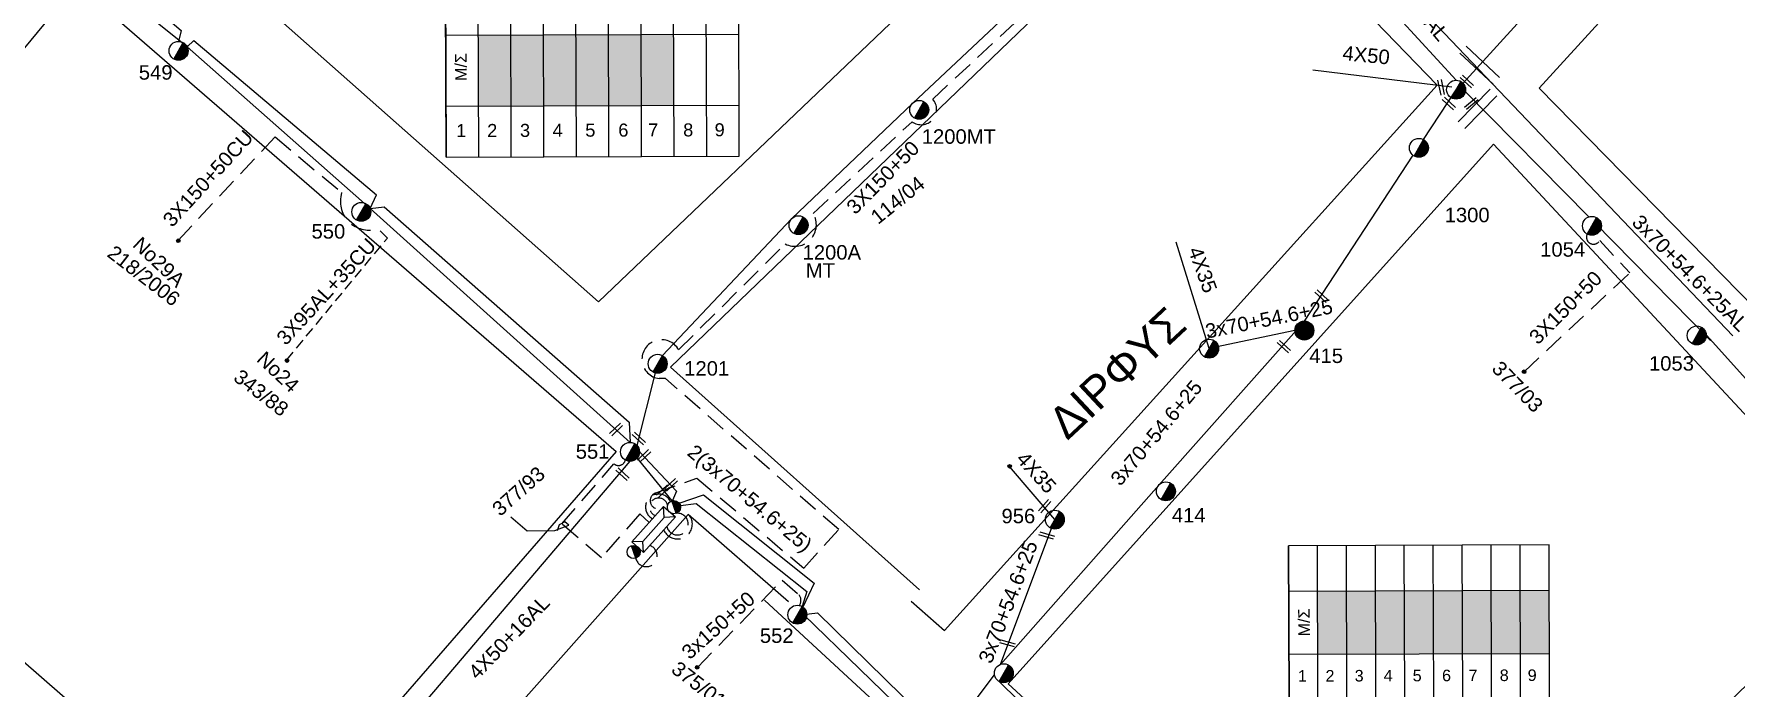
# Model space of a CAD drawing. Header units: millimetres. Extents: x -2449 to 9266, y 48 to 3905.
# Drawn here: x 7989.7 to 8201.3, y 3384.8 to 3466.1 of the extents above; entities that cross this region are included whole.
import ezdxf
from ezdxf.enums import TextEntityAlignment as Align

# ---------------------------------------------------------------- set-up
doc = ezdxf.new("R2010")
doc.units = ezdxf.units.MM
doc.linetypes.add('DASHED', pattern=[19.05, 12.7, -6.35])
for name, color, linetype in [('Άγνωστα', 7, 'Continuous'), ('Ασφαλειοκιβώτια Χ.Τ 9 αναχωρήσεων', 7, 'Continuous'), ('Γυμνά εναέρια ΧΤ και ΦΟΠ (3Φ)   4x50+16AL', 7, 'Continuous'), ('Επιγραφές - Σχήματα', 7, 'Continuous'), ('Καλώδια ΧΤ   3x150+50CU', 7, 'DASHED'), ('Μηχανική τομή', 7, 'Continuous'), ('Στύλος Ξύλινος', 7, 'Continuous'), ('Στύλος Ξύλινος @ 1', 7, 'Continuous'), ('Στύλος ΦΜ', 7, 'Continuous'), ('Στύλος ΦΜ @ 1', 7, 'Continuous'), ('Συνδέσεις', 7, 'Continuous'), ('Συνεστραμμένα ΧΤ   3x70+54.6+25 AL', 7, 'SYN_LINE'), ('Τομή', 7, 'Continuous'), ('Υποσταθμός εναέριος 2 στύλων', 7, 'Continuous'), ('Υποσταθμός πόλεως', 7, 'Continuous'), ('Υπόβαθρο ΔΕΗ', 7, 'Continuous'), ('Υπόγεια καλώδια Δικτύου ΧΤ και Παρ. ΧΤ X-95  (3X95AL +35CU  XLPE)', 7, 'DASHED'), ('Υπόγεια καλώδια Παροχών ΧΤ   4x25', 7, 'DASHED')]:
    doc.layers.add(name, color=color, linetype=linetype)
doc.styles.add('arial', font='arial.ttf')
doc.styles.get("Standard").update_dxf_attribs({"font": 'arial.ttf'})
doc.linetypes.add('SYN_LINE', pattern='A,0.5,-0.0001,["/\\/\\/\\/",Standard,S=0.1,R=0,X=0,Y=-0.05],-0.25', length=0.7501)

# ---------------------------------------------------------------- blocks, each defined once
blk = doc.blocks.new('ΥΠΑΡΧΩΝ ΤΣΙΜΕΝΤΕΝΙΟΣ ΣΤΥΛΟΣ')
at = {"layer": 'Στύλος ΦΜ'}
blk.add_hatch(color=7, dxfattribs=at).paths.add_polyline_path([(-1.29, -2.28, 0.574793), (2.62, 0, 0.268822), (1.3, 2.27)])
at = {"layer": 'Στύλος ΦΜ', "color": 7}
blk.add_line((-1.29, -2.28), (1.3, 2.27), dxfattribs=at)
blk.add_circle((0, 0), 2.62, dxfattribs=at)
at = {"layer": 'Στύλος ΦΜ', "flags": 4}
for tag, p in [('ΑΡΙΘΜΟΣ', (-4.68, 8.05)), ('ΤΥΠΟΣ', (-4.91, 3.03))]:
    blk.add_attdef(tag, p, '', height=4, dxfattribs=at)
blk = doc.blocks.new('ΥΠΑΡΧΩΝ ΞΥΛΙΝΟΣ ΣΤΥΛΟΣ')
at = {"layer": 'Στύλος Ξύλινος'}
h = blk.add_hatch(color=7, dxfattribs=at)
h.paths.add_polyline_path([(-2.62, 0, 0.270008), (-1.29, -2.28), (1.3, 2.27, 0.576266)])
h.paths.add_polyline_path([(-1.29, -2.28, 0.574793), (2.62, 0, 0.268822), (1.3, 2.27)])
at = {"layer": 'Στύλος Ξύλινος', "color": 7}
blk.add_line((-1.29, -2.28), (1.3, 2.27), dxfattribs=at)
blk.add_circle((0, 0), 2.62, dxfattribs=at)
at = {"layer": 'Στύλος Ξύλινος', "flags": 4}
for tag, p in [('ΑΡΙΘΜΟΣ', (-4.91, 8.6)), ('ΤΥΠΟΣ', (-4.85, 3.39))]:
    blk.add_attdef(tag, p, '', height=4, dxfattribs=at)
blk = doc.blocks.new('ΥΠΟΣΤΑΘΜΟΣ ΕΝΑΕΡΙΟΣ ΕΠΙ 2 ΣΤΥΛΩΝ')
at = {"layer": 'Υποσταθμός εναέριος 2 στύλων', "linetype": 'Continuous'}
for points in [[(-11.97, -2.11, 0.574793), (-8.45, -0.07, 0.268822), (-9.64, 1.98)], [(9.68, -2.15, 0.574793), (13.19, -0.1, 0.268822), (12.01, 1.95)]]:
    blk.add_hatch(color=256, dxfattribs=at).paths.add_polyline_path(points)
for p, q in [((-11.97, -2.11), (-9.64, 1.98)), ((9.68, -2.15), (12.01, 1.95))]:
    blk.add_line(p, q, dxfattribs=at)
for centre in [(-10.81, -0.07), (10.84, -0.1)]:
    blk.add_circle(centre, 2.36, dxfattribs=at)
at = {"layer": 'Υποσταθμός πόλεως', "linetype": 'Continuous', "ltscale": 40}
blk.add_lwpolyline([(-8.57, 2.82), (8.57, 2.82), (8.57, -2.82), (-8.57, -2.82)], close=True, dxfattribs=at)
for points in [[(-5.75, 0), (-8.57, 2.82)], [(-8.57, -2.82), (-5.75, 0)], [(-5.75, 0), (5.75, 0)], [(5.75, 0), (8.57, 2.82)], [(8.57, -2.82), (5.75, 0)]]:
    blk.add_lwpolyline(points, dxfattribs=at)
at = {"layer": 'Υποσταθμός εναέριος 2 στύλων', "ltscale": 40, "flags": 1}
for tag, p in [('ΜΕΤΑΣΧΗΜΑΤΙΣΜΟΣ', (14.09, 2.51)), ('ΙΣΧΥΣ', (14.07, -0.28)), ('ΑΡΙΘΜΟΣ', (14.19, -3))]:
    blk.add_attdef(tag, p, '', height=1.8, dxfattribs=at)
blk = doc.blocks.new('ΑΣΦΑΛΕΙΟΚΙΒΩΤΙΟ ΥΠΟΣΤΑΘΜΟΥ 9 ΑΝΑΧΩΡΗΣΕΩΝ')
at = {"layer": 'Ασφαλειοκιβώτια Χ.Τ 9 αναχωρήσεων', "ltscale": 40}
for p, q in [((-23.8, 40.36), (24.02, 40.36)), ((-9.72, 40.36), (-9.72, -40.64)), ((9.94, 40.36), (9.94, -40.64)), ((-23.8, 31.36), (24.02, 31.36)), ((-23.8, 22.36), (24.02, 22.36)), ((-23.8, 13.36), (24.02, 13.36)), ((-23.8, 4.36), (24.02, 4.36)), ((-23.8, -4.64), (24.02, -4.64)), ((-23.8, -13.64), (24.02, -13.64)), ((-23.8, -22.64), (24.02, -22.64)), ((-23.8, -31.64), (24.02, -31.64))]:
    blk.add_line(p, q, dxfattribs=at)
at = {"layer": 'Ασφαλειοκιβώτια Χ.Τ 9 αναχωρήσεων'}
blk.add_lwpolyline([(-23.8, -40.64), (24.02, -40.64), (24.02, 40.36), (-23.8, 40.36)], close=True, dxfattribs=at)
for s, p in [('1', (-18.29, 37.57)), ('2', (-18.29, 29)), ('3', (-18.29, 19.93)), ('4', (-18.29, 10.91)), ('5', (-18.29, 1.89)), ('6', (-18.29, -7.24)), ('7', (-18.29, -15.48)), ('8', (-18.29, -25.17)), ('9', (-18.29, -33.86))]:
    blk.add_text(s, height=3.6, rotation=270, dxfattribs=at).set_placement(p)
at = {"layer": 'Ασφαλειοκιβώτια Χ.Τ 9 αναχωρήσεων', "ltscale": 40}
for tag, height, p in [('ΟΝΟΜΑ', 5, (-0.16, 44.31)), ('ΚΕΙΜΕΝΟ 1', 2, (17.06, 35.59)), ('ΚΕΙΜΕΝΟ 2', 2, (17.06, 26.88)), ('ΚΕΙΜΕΝΟ 3', 2, (17.06, 17.69)), ('ΚΕΙΜΕΝΟ 4', 2, (17.06, 8.71)), ('ΚΕΙΜΕΝΟ 5', 2, (17.06, -0.13)), ('ΚΕΙΜΕΝΟ 6', 2, (17.06, -9.05)), ('ΚΕΙΜΕΝΟ 7', 2, (17.06, -18.13)), ('ΚΕΙΜΕΝΟ 8', 2, (17.06, -26.85)), ('ΚΕΙΜΕΝΟ 9', 2, (17.06, -35.99)), ('ΣΧ', 2, (-0.1, -42.64))]:
    blk.add_attdef(tag, text='', height=height, dxfattribs=at).set_placement(p, align=Align.MIDDLE_CENTER)
blk = doc.blocks.new('_ΣΥΝΔΕΣΗ')
at = {"layer": 'Συνδέσεις', "linetype": 'SYN_LINE', "ltscale": 40}
blk.add_hatch(color=256, dxfattribs=at).paths.add_polyline_path([(0.5, -0.01, 1), (-0.5, -0.01, 1)])
at = {"layer": 'Συνδέσεις'}
blk.add_circle((0, -0.01), 0.5, dxfattribs=at)
blk = doc.blocks.new('ΜΗΧΑΝΙΚΗ ΤΟΜΗ')
at = {"layer": 'Μηχανική τομή', "ltscale": 40}
for p, q in [((-1.89, 0.78), (1.89, 0.78)), ((1.89, 0), (-1.89, 0))]:
    blk.add_line(p, q, dxfattribs=at)
blk = doc.blocks.new('ΤΟΜΗ')
at = {"layer": 'Τομή', "ltscale": 40}
for p, q in [((-5.68, 0), (5.68, 0)), ((5.68, -2.33), (-5.68, -2.33))]:
    blk.add_line(p, q, dxfattribs=at)

msp = doc.modelspace()

# ---------------------------------------------------------------- hatches: boundary and pattern name
at = {"layer": 'Ασφαλειοκιβώτια Χ.Τ 9 αναχωρήσεων', "ltscale": 40}
for color, points in [(1, [(8044.91, 3466.01), (8044.94, 3457.17), (8048.99, 3457.18), (8048.96, 3466.02)]), (133, [(8048.96, 3466.02), (8048.99, 3457.18), (8053.04, 3457.19), (8053.01, 3466.04)]), (2, [(8053.01, 3466.04), (8053.04, 3457.19), (8057.09, 3457.2), (8057.06, 3466.05)]), (85, [(8057.06, 3466.05), (8057.09, 3457.2), (8061.14, 3457.22), (8061.11, 3466.06)]), (62, [(8061.11, 3466.06), (8061.14, 3457.22), (8065.19, 3457.23), (8065.16, 3466.07)]), (30, [(8065.16, 3466.07), (8065.19, 3457.23), (8069.24, 3457.24), (8069.21, 3466.09)]), (133, [(8149.29, 3396.79), (8149.32, 3388.93), (8152.92, 3388.94), (8152.89, 3396.8)]), (151, [(8152.89, 3396.8), (8152.92, 3388.94), (8156.52, 3388.95), (8156.49, 3396.81)]), (30, [(8156.49, 3396.81), (8156.52, 3388.95), (8160.12, 3388.96), (8160.09, 3396.82)]), (62, [(8160.09, 3396.82), (8160.12, 3388.96), (8163.72, 3388.97), (8163.69, 3396.84)]), (6, [(8163.69, 3396.84), (8163.72, 3388.97), (8167.32, 3388.99), (8167.29, 3396.85)]), (27, [(8167.29, 3396.85), (8167.32, 3388.99), (8170.92, 3389), (8170.89, 3396.86)]), (173, [(8170.89, 3396.86), (8170.92, 3389), (8174.52, 3389.01), (8174.49, 3396.87)]), (2, [(8174.49, 3396.87), (8174.52, 3389.01), (8178.12, 3389.02), (8178.09, 3396.88)])]:
    msp.add_hatch(color=color, dxfattribs=at).paths.add_polyline_path(points)

# ---------------------------------------------------------------- linework, layer by layer
at = {"layer": 'Άγνωστα', "color": 2, "linetype": 'DASHED', "ltscale": 0.2}
msp.add_line((8184.37, 3440.44), (8188.11, 3436.39), dxfattribs=at)
at = {"layer": 'Άγνωστα', "color": 62, "linetype": 'SYN_LINE', "ltscale": 20}
msp.add_lwpolyline([(8167.37, 3459.99), (8180.87, 3474.88), (8200.65, 3485.69)], dxfattribs=at)
at = {"layer": 'Άγνωστα', "color": 30, "linetype": 'DASHED', "ltscale": 0.2}
for points in [[(8101.42, 3458.03), (8114.49, 3470.17)], [(8086.56, 3443.78), (8098.86, 3455.21)], [(8069.82, 3426.81), (8083.08, 3439.99)]]:
    msp.add_lwpolyline(points, dxfattribs=at)
at = {"layer": 'Άγνωστα', "color": 133, "linetype": 'SYN_LINE', "ltscale": 20}
msp.add_lwpolyline([(8165.98, 3459.5), (8148.71, 3461.63)], dxfattribs=at)
at = {"layer": 'Άγνωστα', "color": 30, "linetype": 'DASHED', "ltscale": 0.2}
for points in [[(8098.86, 3455.21, 0.898378), (8101.42, 3458.03)], [(8083.08, 3439.99, 0.753959), (8086.56, 3443.78)], [(8067, 3409), (8072.07, 3410.83), (8085.38, 3399.64), (8089.73, 3404.42), (8068.19, 3423.23), (8067.42, 3423.23, -1.644496), (8069.82, 3426.81)], [(8067.77, 3407.09, -1.067334), (8067, 3409)]]:
    msp.add_lwpolyline(points, format="xyb", dxfattribs=at)
at = {"layer": 'Άγνωστα', "color": 2, "linetype": 'SYN_LINE', "ltscale": 20}
msp.add_lwpolyline([(8031.47, 3444.39), (8032.26, 3446.13)], dxfattribs=at)
at = {"layer": 'Άγνωστα', "color": 2, "linetype": 'DASHED', "ltscale": 0.2}
msp.add_lwpolyline([(8174.96, 3424.07), (8188.11, 3436.39)], dxfattribs=at)
at = {"layer": 'Άγνωστα', "color": 133, "linetype": 'SYN_LINE', "ltscale": 10}
msp.add_lwpolyline([(8116.61, 3405.67), (8110.99, 3412.3)], dxfattribs=at)
at = {"layer": 'Άγνωστα', "color": 2, "linetype": 'DASHED', "ltscale": 0.2}
msp.add_arc((8183.6, 3440.83), 0.869, 152.6747, 333.2928, dxfattribs=at)
at = {"layer": 'Γυμνά εναέρια ΧΤ και ΦΟΠ (3Φ)   4x50+16AL', "color": 62, "ltscale": 0.2}
msp.add_lwpolyline([(7996.4, 3336.76), (8017.06, 3360.1), (8036.05, 3380.32), (8063.78, 3412.93)], dxfattribs=at)
at = {"layer": 'Επιγραφές - Σχήματα', "color": 62, "linetype": 'DASHED', "ltscale": 0.2}
msp.add_lwpolyline([(8066.18, 3405.33), (8064.99, 3406.41), (8060.22, 3400.93), (8055.31, 3405.14), (8061.78, 3412.61)], dxfattribs=at)
at = {"layer": 'Επιγραφές - Σχήματα', "linetype": 'Continuous', "ltscale": 0.2}
msp.add_lwpolyline([(8048.96, 3406), (8050.99, 3404.26), (8054.42, 3404.33), (8056.17, 3404.96), (8055.68, 3405.38), (8054.98, 3405.03), (8054.7, 3404.26)], dxfattribs=at)
at = {"layer": 'Επιγραφές - Σχήματα', "color": 1, "linetype": 'DASHED', "ltscale": 0.2}
msp.add_lwpolyline([(8072.16, 3387.27), (8082.69, 3398.14), (8084.82, 3396.31)], dxfattribs=at)
at = {"layer": 'Επιγραφές - Σχήματα', "color": 62, "linetype": 'DASHED', "ltscale": 0.2}
for centre, radius, start, end in [((8062.34, 3413.29), 0.882, 230.8974, 346.4168), ((8065.81, 3401.16), 1.35, 192.128, 72.3065)]:
    msp.add_arc(centre, radius, start, end, dxfattribs=at)
at = {"layer": 'Επιγραφές - Σχήματα', "color": 85, "linetype": 'DASHED', "ltscale": 0.2}
msp.add_arc((8067.34, 3407.22), 1.63, 25.5351, 242.394, dxfattribs=at)
at = {"layer": 'Επιγραφές - Σχήματα', "color": 2, "linetype": 'DASHED', "ltscale": 0.2}
msp.add_arc((8067.34, 3407.22), 1.13, 10.8574, 247.6733, dxfattribs=at)
at = {"layer": 'Επιγραφές - Σχήματα', "color": 133, "linetype": 'DASHED', "ltscale": 0.2}
msp.add_arc((8069.68, 3405.11), 1.85, 202.7218, 79.9345, dxfattribs=at)
at = {"layer": 'Επιγραφές - Σχήματα', "color": 1, "linetype": 'DASHED', "ltscale": 0.2}
for centre, radius, start, end in [((8069.68, 3405.11), 1.35, 192.128, 97.5734), ((8083.9, 3395.62), 1.14, 325.5301, 36.5715)]:
    msp.add_arc(centre, radius, start, end, dxfattribs=at)
at = {"layer": 'Καλώδια ΧΤ   3x150+50CU', "color": 2, "ltscale": 0.2}
msp.add_lwpolyline([(8007.53, 3440.38), (8019.64, 3453.32), (8027.89, 3446.41), (8027.8, 3445.85, 0.562611), (8032.45, 3441.9, -0.161766)], format="xyb", dxfattribs=at)
at = {"layer": 'Συνεστραμμένα ΧΤ   3x70+54.6+25 AL', "color": 85, "linetype": 'Continuous', "ltscale": 0.2}
msp.add_line((8107.53, 3526.61), (8200.95, 3428.54), dxfattribs=at)
at = {"layer": 'Συνεστραμμένα ΧΤ   3x70+54.6+25 AL', "color": 133, "ltscale": 20}
msp.add_line((8166.51, 3460.37), (8152.58, 3475.63), dxfattribs=at)
at = {"layer": 'Συνεστραμμένα ΧΤ   3x70+54.6+25 AL', "color": 2, "ltscale": 20}
for p, q in [((8183.01, 3443.36), (8167.66, 3458.98)), ((8198.14, 3427.98), (8183.67, 3442.7)), ((8221.57, 3401.95), (8196.92, 3429.45))]:
    msp.add_line(p, q, dxfattribs=at)
at = {"layer": 'Συνεστραμμένα ΧΤ   3x70+54.6+25 AL', "color": 1, "linetype": 'SYN_LINE', "ltscale": 15}
msp.add_line((8085.37, 3393.85), (8101.72, 3377.97), dxfattribs=at)
at = {"layer": 'Συνεστραμμένα ΧΤ   3x70+54.6+25 AL', "color": 62, "linetype": 'SYN_LINE', "ltscale": 20}
msp.add_lwpolyline([(8067.81, 3426.1), (8083.88, 3443.13), (8098.94, 3457.54), (8115.18, 3472.78), (8131.94, 3488.8)], dxfattribs=at)
at = {"layer": 'Συνεστραμμένα ΧΤ   3x70+54.6+25 AL', "color": 2, "linetype": 'SYN_LINE', "ltscale": 15}
msp.add_lwpolyline([(7996.42, 3475.37), (7997.31, 3475.75), (8007.96, 3466.57), (8007.64, 3465.22)], dxfattribs=at)
at = {"layer": 'Συνεστραμμένα ΧΤ   3x70+54.6+25 AL', "color": 85, "linetype": 'SYN_LINE', "ltscale": 20}
msp.add_lwpolyline([(8063.78, 3415.29), (8031.47, 3444.39), (8008.7, 3464.55), (7996.16, 3474.63)], dxfattribs=at)
at = {"layer": 'Συνεστραμμένα ΧΤ   3x70+54.6+25 AL', "color": 2, "linetype": 'SYN_LINE', "ltscale": 20}
for points in [[(8008.7, 3464.55), (8009.53, 3465.32), (8032.26, 3446.13)], [(8031.47, 3444.39), (8033.21, 3444.61), (8063.69, 3417.81), (8063.78, 3415.29)]]:
    msp.add_lwpolyline(points, dxfattribs=at)
at = {"layer": 'Συνεστραμμένα ΧΤ   3x70+54.6+25 AL', "color": 133, "linetype": 'SYN_LINE', "ltscale": 8}
msp.add_lwpolyline([(8162.44, 3452.99), (8166.51, 3459.2)], dxfattribs=at)
at = {"layer": 'Συνεστραμμένα ΧΤ   3x70+54.6+25 AL', "color": 133, "linetype": 'SYN_LINE', "ltscale": 20}
for points in [[(8109.84, 3387.63), (8129.54, 3409.97), (8147.64, 3430.39), (8161.16, 3451.03)], [(8109.84, 3387.63), (8116.61, 3405.67)]]:
    msp.add_lwpolyline(points, dxfattribs=at)
at = {"layer": 'Συνεστραμμένα ΧΤ   3x70+54.6+25 AL', "color": 133, "linetype": 'SYN_LINE', "ltscale": 10}
for points in [[(8146.46, 3429.21), (8135.8, 3426.96)], [(8103.47, 3378.81), (8109.11, 3386.33)]]:
    msp.add_lwpolyline(points, dxfattribs=at)
at = {"layer": 'Συνεστραμμένα ΧΤ   3x70+54.6+25 AL', "color": 62, "linetype": 'SYN_LINE', "ltscale": 8}
msp.add_lwpolyline([(8064.67, 3414.88), (8066.96, 3423.93)], dxfattribs=at)
at = {"layer": 'Συνεστραμμένα ΧΤ   3x70+54.6+25 AL', "color": 85, "linetype": 'SYN_LINE', "ltscale": 8}
msp.add_lwpolyline([(8064.95, 3414.11), (8069.56, 3409.21), (8069.08, 3408.03)], dxfattribs=at)
at = {"layer": 'Συνεστραμμένα ΧΤ   3x70+54.6+25 AL', "color": 2, "linetype": 'SYN_LINE', "ltscale": 8}
msp.add_lwpolyline([(8064.43, 3413.63), (8068.98, 3408)], dxfattribs=at)
at = {"layer": 'Συνεστραμμένα ΧΤ   3x70+54.6+25 AL', "color": 133, "linetype": 'SYN_LINE', "ltscale": 15}
for points in [[(8069.9, 3407.71), (8072.92, 3408.75), (8086.69, 3397.76), (8085.28, 3394.78)], [(8085.37, 3393.85), (8087.11, 3394.08), (8101.76, 3379.65), (8102.28, 3378.79)]]:
    msp.add_lwpolyline(points, dxfattribs=at)
at = {"layer": 'Συνεστραμμένα ΧΤ   3x70+54.6+25 AL', "color": 1, "linetype": 'SYN_LINE', "ltscale": 15}
msp.add_lwpolyline([(8070.04, 3407.42), (8071.99, 3407.69), (8085.77, 3396.71), (8085.18, 3394.85)], dxfattribs=at)
at = {"layer": 'Υπόβαθρο ΔΕΗ'}
for points in [[(8126.94, 3496.91), (8059.84, 3432.8), (8003.78, 3482.52), (8069.16, 3559.74), (8126.94, 3496.91)], [(8164.15, 3459.76), (8135.77, 3489.15), (8068.83, 3424.64), (8099.8, 3396.92)], [(8317.87, 3331.09), (8194.29, 3478.55), (8176.85, 3459.4), (8226.54, 3408.61)], [(7951.73, 3419.9), (7995.01, 3472.35), (8062.04, 3414.15), (8017.32, 3362.66), (7951.73, 3419.9)], [(8098.73, 3395.51), (8102.87, 3391.85), (8164.15, 3459.76)], [(8083.47, 3395.44), (8071.03, 3406.29), (7955.73, 3276.42)], [(7955.73, 3276.42), (7975.77, 3256.35), (8094.64, 3382.58), (8080.51, 3395.65)]]:
    msp.add_lwpolyline(points, dxfattribs=at)
msp.add_lwpolyline([(8218.97, 3401), (8171.18, 3452.42), (8110.8, 3385.23), (8158.16, 3341.67), (8218.97, 3401)], close=True, dxfattribs=at)
at = {"layer": 'Υπόγεια καλώδια Δικτύου ΧΤ και Παρ. ΧΤ X-95  (3X95AL +35CU  XLPE)', "color": 2, "linetype": 'DASHED', "ltscale": 0.1}
msp.add_lwpolyline([(8021.09, 3425.56), (8033.6, 3440.7), (8032.45, 3441.9)], dxfattribs=at)
at = {"layer": 'Υπόγεια καλώδια Παροχών ΧΤ   4x25', "color": 133, "linetype": 'SYN_LINE', "ltscale": 15}
msp.add_lwpolyline([(8135.8, 3426.96), (8131.71, 3440.23)], dxfattribs=at)
at = {"layer": 'Υπόγεια καλώδια Παροχών ΧΤ   4x25', "color": 133, "linetype": 'SYN_LINE', "ltscale": 20}
msp.add_lwpolyline([(8109.69, 3385.51), (8121.87, 3373.5)], dxfattribs=at)

# ---------------------------------------------------------------- block references
at = {"layer": 'Ασφαλειοκιβώτια Χ.Τ 9 αναχωρήσεων', "color": 1, "ltscale": 40}
for p, xscale, yscale, zscale, rotation in [((8059.04, 3461.58), 0.4500000000000025, 0.4500000000000025, 0.4500000000000025, 90.1802510118842), ((8161.85, 3392.85), 0.3999999999999944, 0.3999999999999944, 0.3999999999999944, 90.18025101188559)]:
    msp.add_blockref('ΑΣΦΑΛΕΙΟΚΙΒΩΤΙΟ ΥΠΟΣΤΑΘΜΟΥ 9 ΑΝΑΧΩΡΗΣΕΩΝ', p, dxfattribs=dict(at, xscale=xscale, yscale=yscale, zscale=zscale, rotation=rotation))
at = {"layer": 'Μηχανική τομή'}
for p, xscale, yscale, zscale, rotation in [((8167.99, 3460.38), 0.4999999999999775, 0.4999999999999775, 0.4999999999999775, 137.329277294799), ((8164.83, 3459.53), 0.4999999999999933, 0.4999999999999933, 0.4999999999999933, 101.4960886104962), ((8165.76, 3457.62), 0.4999999999999775, 0.4999999999999775, 0.4999999999999775, 137.329277294799), ((8168.27, 3457.64), 0.5000000000000043, 0.5000000000000043, 0.5000000000000043, 219.8322603641986), ((8149.92, 3433.65), 0.4999999999999775, 0.4999999999999775, 0.4999999999999775, 137.329277294799), ((8145.23, 3427.35), 0.4999999999999775, 0.4999999999999775, 0.4999999999999775, 137.329277294799), ((8062.18, 3416.75), 0.5000000000000375, 0.5000000000000375, 0.5000000000000375, 43.87502535860769), ((8065.01, 3415.9), 0.5000000000000399, 0.5000000000000399, 0.5000000000000399, 137.0556372332396), ((8065.67, 3413.46), 0.5000000000000375, 0.5000000000000375, 0.5000000000000375, 43.87502535860769), ((8062.98, 3411.47), 0.5000000000000399, 0.5000000000000399, 0.5000000000000399, 137.0556372332396), ((8068.01, 3409.07), 0.5000000000000375, 0.5000000000000375, 0.5000000000000375, 43.87502535860769), ((8069.01, 3409.86), 0.5000000000000375, 0.5000000000000375, 0.5000000000000375, 43.87502535860769), ((8115.49, 3407.22), 0.5000000000001016, 0.5000000000001016, 0.5000000000001016, 48.74238978683421), ((8115.54, 3403.5), 0.5000000000000338, 0.5000000000000338, 0.5000000000000338, 343.9475666761257), ((8110.68, 3390.07), 0.5000000000000338, 0.5000000000000338, 0.5000000000000338, 343.9475666761257)]:
    msp.add_blockref('ΜΗΧΑΝΙΚΗ ΤΟΜΗ', p, dxfattribs=dict(at, xscale=xscale, yscale=yscale, zscale=zscale, rotation=rotation))
at = {"layer": 'Στύλος Ξύλινος @ 1', "ltscale": 40}
ref = msp.add_blockref('ΥΠΑΡΧΩΝ ΞΥΛΙΝΟΣ ΣΤΥΛΟΣ', (8147.64, 3429.21), dxfattribs=dict(at, xscale=0.4499999999998181, yscale=0.4499999999998181, zscale=0.4499999999998181))
ref.add_attrib('ΑΡΙΘΜΟΣ', '415', (8148.26, 3425.17), dxfattribs={"layer": 'Στύλος Ξύλινος', "height": 1.8, "flags": 4})
at = {"layer": 'Στύλος ΦΜ @ 1', "ltscale": 40}
ref = msp.add_blockref('ΥΠΑΡΧΩΝ ΤΣΙΜΕΝΤΕΝΙΟΣ ΣΤΥΛΟΣ', (8007.64, 3464.04), dxfattribs=dict(at, xscale=0.4499999999998181, yscale=0.4499999999998181, zscale=0.4499999999998181))
ref.add_attrib('ΑΡΙΘΜΟΣ', '549', (8002.69, 3460.45), dxfattribs={"layer": 'Στύλος ΦΜ', "height": 1.8, "flags": 4})
at = {"layer": 'Στύλος ΦΜ @ 1', "ltscale": 40, "xscale": 0.4499999999998181, "yscale": 0.4499999999998181, "zscale": 0.4499999999998181}
for p in [(8166.51, 3459.2), (8135.8, 3426.96), (8110.27, 3386.54)]:
    msp.add_blockref('ΥΠΑΡΧΩΝ ΤΣΙΜΕΝΤΕΝΙΟΣ ΣΤΥΛΟΣ', p, dxfattribs=at)
at = {"layer": 'Στύλος ΦΜ @ 1', "ltscale": 40}
ref = msp.add_blockref('ΥΠΑΡΧΩΝ ΤΣΙΜΕΝΤΕΝΙΟΣ ΣΤΥΛΟΣ', (8099.75, 3456.69), dxfattribs=dict(at, xscale=0.4499999999998181, yscale=0.4499999999998181, zscale=0.4499999999998181))
ref.add_attrib('ΤΥΠΟΣ', '1200ΜΤ', (8100.06, 3452.47), dxfattribs={"layer": 'Στύλος ΦΜ', "height": 1.8, "flags": 4})
ref = msp.add_blockref('ΥΠΑΡΧΩΝ ΤΣΙΜΕΝΤΕΝΙΟΣ ΣΤΥΛΟΣ', (8161.89, 3451.96), dxfattribs=dict(at, xscale=0.4499999999998181, yscale=0.4499999999998181, zscale=0.4499999999998181))
ref.add_attrib('ΑΡΙΘΜΟΣ', '1300', (8165.09, 3442.7), dxfattribs={"layer": 'Στύλος ΦΜ', "height": 1.8, "flags": 4})
ref = msp.add_blockref('ΥΠΑΡΧΩΝ ΤΣΙΜΕΝΤΕΝΙΟΣ ΣΤΥΛΟΣ', (8030.36, 3443.99), dxfattribs=dict(at, xscale=0.4499999999998181, yscale=0.4499999999998181, zscale=0.4499999999998181))
ref.add_attrib('ΑΡΙΘΜΟΣ', '550', (8024.17, 3440.66), dxfattribs={"layer": 'Στύλος ΦΜ', "height": 1.8, "flags": 4})
ref = msp.add_blockref('ΥΠΑΡΧΩΝ ΤΣΙΜΕΝΤΕΝΙΟΣ ΣΤΥΛΟΣ', (8084.74, 3442.33), dxfattribs=dict(at, xscale=0.4499999999998181, yscale=0.4499999999998181, zscale=0.4499999999998181))
ref.add_attrib('ΤΥΠΟΣ', '1200Α', (8085.24, 3438.05), dxfattribs={"layer": 'Στύλος ΦΜ', "height": 1.8, "flags": 4})
ref.add_attrib('ΑΡΙΘΜΟΣ', 'ΜΤ', (8085.64, 3435.8), dxfattribs={"layer": 'Στύλος ΦΜ', "height": 1.8, "flags": 4})
ref = msp.add_blockref('ΥΠΑΡΧΩΝ ΤΣΙΜΕΝΤΕΝΙΟΣ ΣΤΥΛΟΣ', (8183.41, 3442.25), dxfattribs=dict(at, xscale=0.4499999999998181, yscale=0.4499999999998181, zscale=0.4499999999998181))
ref.add_attrib('ΤΥΠΟΣ', '1054', (8176.97, 3438.41), dxfattribs={"layer": 'Στύλος ΦΜ', "height": 1.8, "flags": 4})
ref = msp.add_blockref('ΥΠΑΡΧΩΝ ΤΣΙΜΕΝΤΕΝΙΟΣ ΣΤΥΛΟΣ', (8196.44, 3428.6), dxfattribs=dict(at, xscale=0.4499999999998181, yscale=0.4499999999998181, zscale=0.4499999999998181))
ref.add_attrib('ΤΥΠΟΣ', '1053', (8190.5, 3424.22), dxfattribs={"layer": 'Στύλος ΦΜ', "height": 1.8, "flags": 4})
ref = msp.add_blockref('ΥΠΑΡΧΩΝ ΤΣΙΜΕΝΤΕΝΙΟΣ ΣΤΥΛΟΣ', (8067.22, 3425.08), dxfattribs=dict(at, xscale=0.4499999999998181, yscale=0.4499999999998181, zscale=0.4499999999998181))
ref.add_attrib('ΤΥΠΟΣ', '1201', (8070.52, 3423.6), dxfattribs={"layer": 'Στύλος ΦΜ', "height": 1.8, "flags": 4})
ref = msp.add_blockref('ΥΠΑΡΧΩΝ ΤΣΙΜΕΝΤΕΝΙΟΣ ΣΤΥΛΟΣ', (8063.78, 3414.11), dxfattribs=dict(at, xscale=0.4499999999998181, yscale=0.4499999999998181, zscale=0.4499999999998181))
ref.add_attrib('ΑΡΙΘΜΟΣ', '551', (8057.03, 3413.25), dxfattribs={"layer": 'Στύλος ΦΜ', "height": 1.8, "flags": 4})
ref = msp.add_blockref('ΥΠΑΡΧΩΝ ΤΣΙΜΕΝΤΕΝΙΟΣ ΣΤΥΛΟΣ', (8130.42, 3409.19), dxfattribs=dict(at, xscale=0.4499999999998181, yscale=0.4499999999998181, zscale=0.4499999999998181))
ref.add_attrib('ΑΡΙΘΜΟΣ', '414', (8131.16, 3405.32), dxfattribs={"layer": 'Στύλος ΦΜ', "height": 1.8, "flags": 4})
ref = msp.add_blockref('ΥΠΑΡΧΩΝ ΤΣΙΜΕΝΤΕΝΙΟΣ ΣΤΥΛΟΣ', (8116.61, 3405.67), dxfattribs=dict(at, xscale=0.4499999999998181, yscale=0.4499999999998181, zscale=0.4499999999998181))
ref.add_attrib('ΤΥΠΟΣ', '956', (8109.98, 3405.22), dxfattribs={"layer": 'Στύλος ΦΜ', "height": 1.8, "flags": 4})
ref = msp.add_blockref('ΥΠΑΡΧΩΝ ΤΣΙΜΕΝΤΕΝΙΟΣ ΣΤΥΛΟΣ', (8084.59, 3393.83), dxfattribs=dict(at, xscale=0.4499999999998181, yscale=0.4499999999998181, zscale=0.4499999999998181))
ref.add_attrib('ΑΡΙΘΜΟΣ', '552', (8079.93, 3390.32), dxfattribs={"layer": 'Στύλος ΦΜ', "height": 1.8, "flags": 4})
at = {"layer": 'Συνδέσεις', "xscale": 0.4500000000000455, "yscale": 0.4500000000000455, "zscale": 0.4500000000000455}
for p in [(8007.6, 3440.4), (8021.12, 3425.48), (8174.97, 3424.08), (8110.99, 3412.31), (8072.13, 3387.28)]:
    msp.add_blockref('_ΣΥΝΔΕΣΗ', p, dxfattribs=at)
at = {"layer": 'Τομή'}
for p, xscale, yscale, zscale, rotation in [((8169.83, 3462.67), 0.4999999999999768, 0.4999999999999768, 0.4999999999999768, 316.8942584099955), ((8168.77, 3457.22), 0.4999999999998751, 0.4999999999998751, 0.4999999999998751, 45.56182539132829)]:
    msp.add_blockref('ΤΟΜΗ', p, dxfattribs=dict(at, xscale=xscale, yscale=yscale, zscale=zscale, rotation=rotation))
at = {"layer": 'Υποσταθμός εναέριος 2 στύλων', "xscale": 0.3465983203335736, "yscale": 0.3465983203335736, "zscale": 0.3465983203335736, "rotation": 48.17008898248557}
msp.add_blockref('ΥΠΟΣΤΑΘΜΟΣ ΕΝΑΕΡΙΟΣ ΕΠΙ 2 ΣΤΥΛΩΝ', (8066.71, 3404.45), dxfattribs=at)

# ---------------------------------------------------------------- texts
at = {"layer": 'Άγνωστα', "linetype": 'SYN_LINE', "ltscale": 20, "char_height": 1.8, "width": 69.1904, "attachment_point": 1, "style": 'arial'}
for s, insert, rotation in [('4X50', (8152.5, 3464.69), 354.4609), ('3X150+50', (8090.51, 3444.82), 45.1751), ('4X35', (8134.85, 3439.85), 290.0311), ('3X150+50', (8175.41, 3428.62), 45.1751), ('4X35', (8113.03, 3414.33), 311.9995)]:
    msp.add_mtext(s, dxfattribs=dict(at, insert=insert, rotation=rotation))
at = {"layer": 'Γυμνά εναέρια ΧΤ και ΦΟΠ (3Φ)   4x50+16AL', "ltscale": 40, "insert": (8043.5, 3386.89), "char_height": 1.8, "width": 69.1904, "attachment_point": 1, "rotation": 46.1418, "style": 'arial'}
msp.add_mtext('4X50+16AL', dxfattribs=at)
at = {"layer": 'Επιγραφές - Σχήματα', "linetype": 'SYN_LINE', "ltscale": 20, "attachment_point": 1, "style": 'arial'}
for s, insert, char_height, width, rotation in [('\\A1;M/Σ', (8042.04, 3460.28), 1.44, 55.3523, 90.3448), ('114/04', (8093.5, 3443.75), 1.8, 69.1904, 38.821), ('218/2006', (7999.72, 3439.96), 1.8, 69.1904, 322.3027), ('Nο29A', (8003.03, 3441.05), 1.8, 69.1904, 316.5413), ('Nο24', (8018.45, 3426.79), 1.8, 69.1904, 316.5413), ('377/03', (8172.11, 3425.6), 1.8, 69.1904, 314.4508), ('343/88', (8015.42, 3424.53), 1.8, 69.1904, 322.3027), ('377/93', (8046.44, 3407.33), 1.8, 69.1904, 41.6909), ('3x150+50', (8070, 3389.49), 1.8, 69.1904, 41.6909), ('\\A1;M/Σ', (8146.89, 3391.12), 1.44, 55.3523, 90.3448), ('375/01', (8069.87, 3388.18), 1.8, 69.1904, 322.3027)]:
    msp.add_mtext(s, dxfattribs=dict(at, insert=insert, char_height=char_height, width=width, rotation=rotation))
at = {"layer": 'Επιγραφές - Σχήματα', "insert": (8115.42, 3418.36), "char_height": 4, "width": 157.7424, "attachment_point": 1, "rotation": 43.1058}
msp.add_mtext('\\pt128;ΔΙΡΦΥΣ', dxfattribs=at)
at = {"layer": 'Καλώδια ΧΤ   3x150+50CU', "ltscale": 40, "insert": (8005.51, 3443.18), "char_height": 1.8, "width": 69.1904, "attachment_point": 1, "rotation": 47.5305, "style": 'arial'}
msp.add_mtext('3X150+50CU', dxfattribs=at)
at = {"layer": 'Συνεστραμμένα ΧΤ   3x70+54.6+25 AL', "style": 'arial'}
for rotation, p in [(309.9565, (8152.06, 3479.76)), (314.7194, (8188.25, 3442.55))]:
    msp.add_text('3x70+54.6+25AL', height=1.8, rotation=rotation, dxfattribs=at).set_placement(p)
at = {"layer": 'Συνεστραμμένα ΧΤ   3x70+54.6+25 AL', "linetype": 'SYN_LINE', "ltscale": 20, "char_height": 1.8, "width": 69.1904, "attachment_point": 1, "style": 'arial'}
for s, insert, rotation in [('3x70+54.6+25', (8135.18, 3429.97), 11.4123), ('3x70+54.6+25', (8123.38, 3410.89), 50.0944), ('2(3x70+54.6+25)', (8071.92, 3415.17), 320.1006), ('3x70+54.6+25', (8107.05, 3388.27), 68.8259)]:
    msp.add_mtext(s, dxfattribs=dict(at, insert=insert, rotation=rotation))
at = {"layer": 'Υπόγεια καλώδια Δικτύου ΧΤ και Παρ. ΧΤ X-95  (3X95AL +35CU  XLPE)', "linetype": 'DASHED', "ltscale": 0.1, "insert": (8019.65, 3428.47), "char_height": 1.8, "width": 69.1904, "attachment_point": 1, "rotation": 47.5305, "style": 'arial'}
msp.add_mtext('3X95AL+35CU', dxfattribs=at)

doc.saveas('drawing.dxf')
